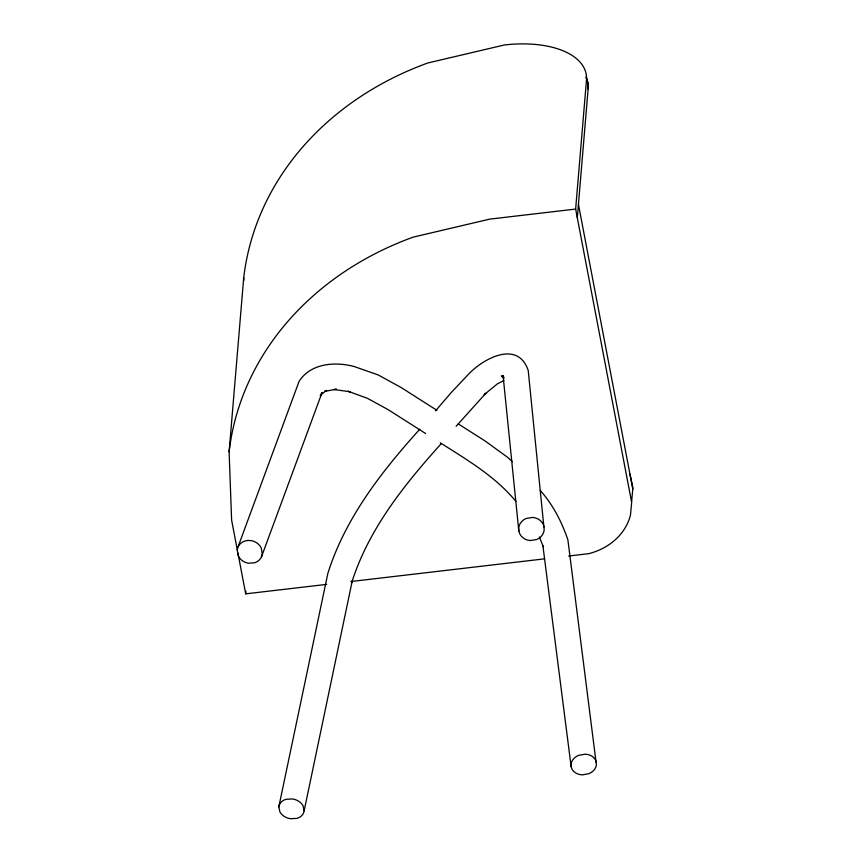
<?xml version="1.0" encoding="UTF-8"?>
<svg xmlns="http://www.w3.org/2000/svg" width="862" height="862" viewBox="0 0 862 862"><rect width="100%" height="100%" fill="white"/><g stroke="black" fill="none" stroke-linecap="round" stroke-linejoin="round"><path stroke-width="1.29" d="M237.406 550.409L231.619 520.12L229.109 451.785L243.73 277.639A315.751 269.213 4.8 0 1 427.778 62.991L504.335 44.986A87.159 44.307 -10.8 0 1 586.462 80.295L575.644 209.067L631.663 502.384L630.488 515.013A62.441 53.239 4.8 0 1 588.746 553.663L568.694 556.012M326.709 584.371L245.702 593.853L245.929 591.17M577.314 217.763L588.121 89.001A87.159 44.307 -10.8 0 0 586.182 77.602M631.62 501.619L632.891 487.784L629.928 474.035M352.321 580.546L304.146 810.797A12.607 9.816 11.8 0 1 296.894 818.383L290.419 818.728A12.984 10.107 11.8 0 1 279.978 812.09L278.814 806.875L327.851 573.392C345.242 518.181 381.5 471.611 419.783 429.222M351.664 582.798C368.473 529.203 404.386 484.573 441.409 443.456M238.02 546.961L299.103 381.306C310.773 363.193 335.113 361.426 354.185 366.533L378.224 374.959L401.002 387.447L436.915 410.312M261.477 556.863L322.065 392.544L320.459 395.087M435.504 410.894L451.214 392.566L466.967 375.886C481.298 359.529 517.545 338.82 528.223 370.477L544.191 529.979A12.607 11.454 -5.8 0 1 536.767 539.504L530.238 540.56A12.984 11.799 -5.8 0 1 519.797 533.912L518.816 531.024L503.063 375.476L503.72 377.481M456.127 426.291L485.845 393.234L484.207 394.667L497.352 383.87L503.936 380.508M320.265 395.399L326.504 390.346L324.715 391.154M325.093 391.316L336.492 389.193L333.831 389.505L350.252 391.779L348.086 391.283L367.384 398.287L388.137 409.655L425.569 433.489M575.644 209.067L489.713 219.131L413.157 237.136A315.751 269.213 4.8 0 0 229.109 451.785M350.769 581.548L544.622 558.835M458.239 423.888L485.177 441.032L507.643 457.345L512.394 461.73M440.32 442.874C467.215 459.899 495.434 476.503 515.918 501.393M503.968 377.944L501.501 375.854L503.667 378.472M540.291 490.478C552.962 504.712 561.765 521.876 567.886 539.827L596.407 764.939A12.984 10.43 -7.3 0 1 588.908 773.688L582.4 774.863A12.607 10.128 -7.3 0 1 572.099 769.324L571.161 766.792L542.888 545.689M539.418 537.015L543.319 546.81M596.321 762.245L595.383 759.713A12.607 10.128 -7.3 0 0 585.093 754.185L578.574 755.36A12.984 10.43 -7.3 0 0 571.075 764.098L571.161 766.792M544.073 526.951L543.082 524.053A12.984 11.799 -5.8 0 0 532.651 517.415L526.111 518.471A12.607 11.454 -5.8 0 0 518.687 527.997L518.816 531.024M588.121 89.001L588.024 88.484A87.159 44.307 -10.8 0 0 586.085 77.084M578.434 204.369L632.783 488.991M237.912 553.038L245.702 593.853M304.146 810.797L302.982 805.582A12.984 10.107 11.8 0 0 292.552 798.945L286.076 799.289A12.607 9.816 11.8 0 0 278.814 806.875M243.73 277.639L243.827 280.322M247.89 540.442L244.722 541.067A12.984 11.465 20.2 0 0 237.222 549.816L238.192 555.753A12.607 11.141 20.2 0 0 248.321 563.22L254.775 562.757A12.984 11.465 20.2 0 0 262.274 554.007L261.305 548.07A12.607 11.141 20.2 0 0 251.176 540.603L247.89 540.442"/></g></svg>
